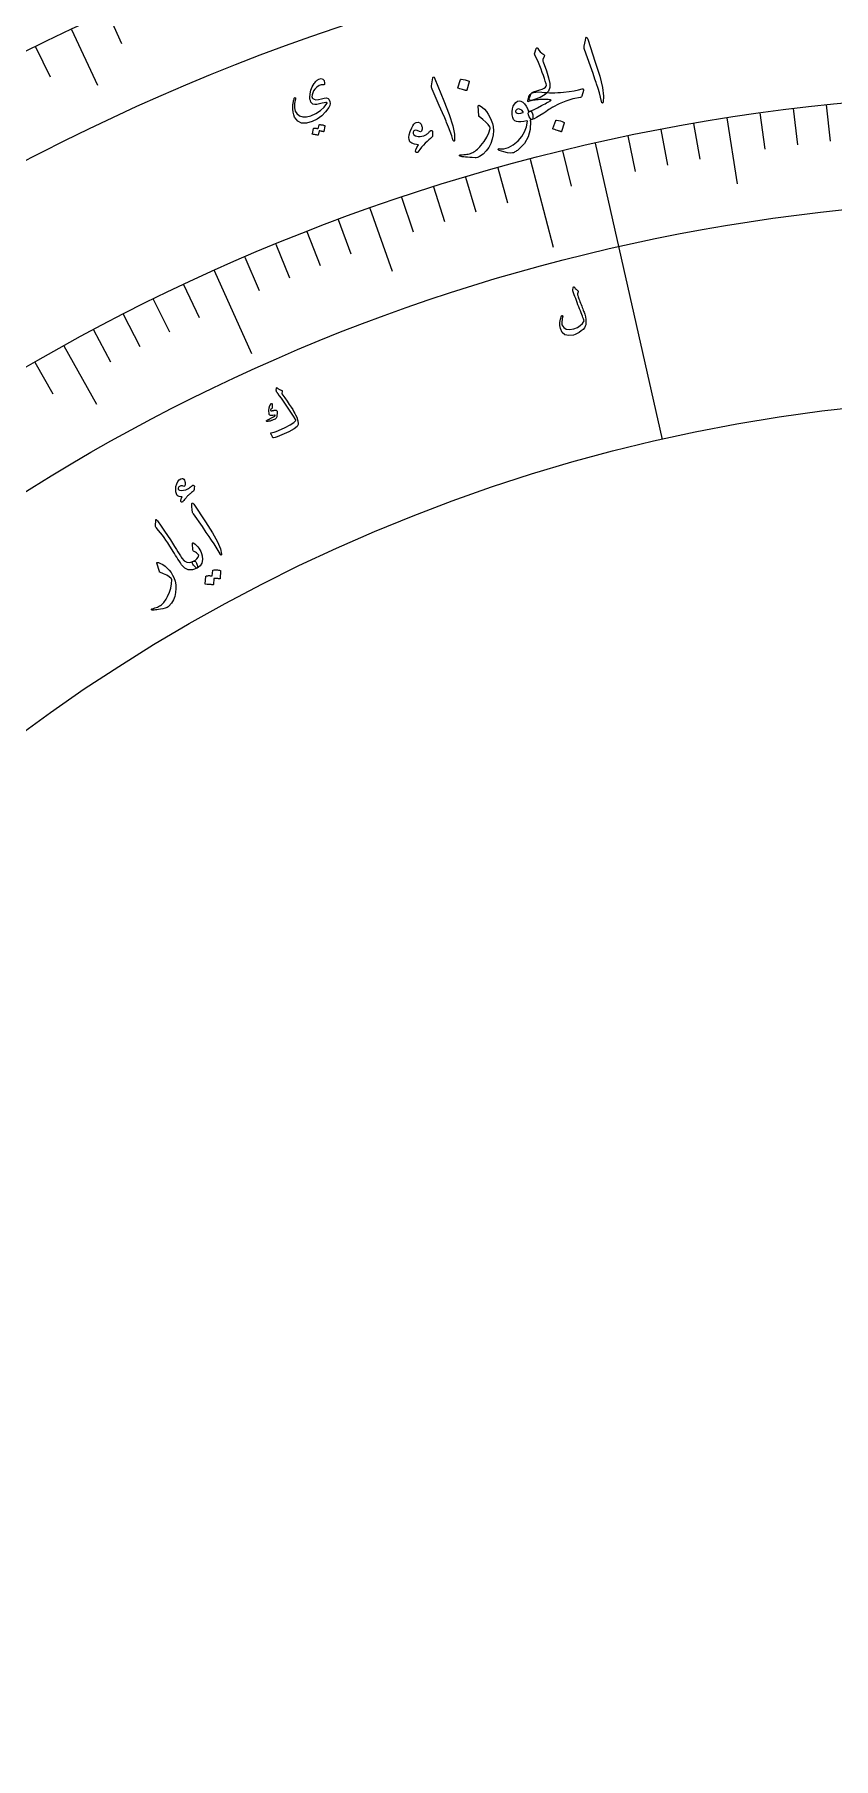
# Model space of a CAD drawing. Header units: millimetres. Extents: x -75 to 75, y -75 to 97.
# Drawn here: x -29.8 to -6.1, y 10.3 to 61.4 of the extents above; entities that cross this region are included whole.
import ezdxf

# ---------------------------------------------------------------- set-up
doc = ezdxf.new("R2010")
doc.units = ezdxf.units.MM
for name, color, linetype in [('ENGRAVE', 7, 'Continuous'), ('ENGRAVE_FINE', 8, 'Continuous'), ('TEXT', 5, 'Continuous')]:
    doc.layers.add(name, color=color, linetype=linetype)

msp = doc.modelspace()

# ---------------------------------------------------------------- linework, layer by layer
at = {"layer": 'ENGRAVE'}
for points in [[(-28.6852, 61.5156), (-27.9182, 59.8707)], [(-9.2663, 58.9006), (-8.9586, 56.9446)], [(-13.1657, 58.1533), (-11.1784, 49.3754)], [(-15.0952, 57.6825), (-14.4117, 55.0705)], [(-19.8437, 56.2261), (-19.1847, 54.3589)], [(-24.4587, 54.3775), (-23.3511, 51.9151)], [(-28.9087, 52.1481), (-27.9487, 50.4164)]]:
    msp.add_lwpolyline(points, dxfattribs=at)
for radius in [73.5, 73.5, 71.5312, 67.875, 67.875, 64.9875, 59.625, 59.625, 56.475, 50.625, 50.625]:
    msp.add_circle((0, 0), radius, dxfattribs=at)
at = {"layer": 'ENGRAVE_FINE'}
for points in [[(-27.6072, 62.0069), (-27.2046, 61.1025)], [(-29.7544, 61.0056), (-29.3205, 60.1158)], [(-6.3148, 59.2897), (-6.2005, 58.2157)], [(-8.2846, 59.0466), (-8.1346, 57.9771)], [(-7.3007, 59.1763), (-7.1685, 58.1045)], [(-12.1955, 58.3645), (-11.9746, 57.3073)], [(-11.222, 58.5594), (-11.0188, 57.4987)], [(-10.2456, 58.7381), (-10.06, 57.6742)], [(-14.1324, 57.926), (-13.8764, 56.8767)], [(-16.0541, 57.4231), (-15.7633, 56.3829)], [(-17.9585, 56.8562), (-17.6332, 55.8264)], [(-17.0086, 57.1476), (-16.7005, 56.1125)], [(-18.9036, 56.549), (-18.5612, 55.5247)], [(-20.7784, 55.8874), (-20.402, 54.8751)], [(-21.7075, 55.5331), (-21.3143, 54.5272)], [(-23.5479, 54.7781), (-23.1213, 53.7859)], [(-22.6307, 55.1633), (-22.2208, 54.1641)], [(-25.3629, 53.9617), (-24.9035, 52.9843)], [(-26.2602, 53.5308), (-25.7846, 52.5611)], [(-28.0334, 52.6239), (-27.5256, 51.6707)], [(-27.1505, 53.0848), (-26.6587, 52.1232)], [(-29.7762, 51.6577), (-29.2368, 50.722)]]:
    msp.add_lwpolyline(points, dxfattribs=at)
at = {"layer": 'TEXT'}
for points in [[(-14.616, 59.9094), (-14.6418, 59.9883), (-14.67, 60.0711), (-14.7004, 60.1577), (-14.7331, 60.2483), (-14.7684, 60.343), (-14.8065, 60.4422), (-14.8475, 60.546), (-14.8913, 60.6542), (-14.9537, 60.7604), (-14.9578, 60.7753), (-14.9595, 60.7901), (-14.9589, 60.8047), (-14.956, 60.8191), (-14.954, 60.8266), (-14.9509, 60.8367), (-14.9467, 60.8492), (-14.9414, 60.8642), (-14.9352, 60.8818), (-14.9283, 60.9022), (-14.9208, 60.9254), (-14.9126, 60.9513), (-14.9096, 60.9598), (-14.905, 60.9665), (-14.8988, 60.9713), (-14.891, 60.9744), (-14.884, 60.9746), (-14.8774, 60.9717), (-14.8712, 60.9658), (-14.8655, 60.9569), (-14.8323, 60.9066), (-14.7918, 60.86), (-14.7439, 60.817), (-14.6887, 60.7776), (-14.6744, 60.7662), (-14.6669, 60.7532), (-14.6662, 60.7386), (-14.6723, 60.7223), (-14.7125, 60.6267), (-14.7149, 60.6155), (-14.7147, 60.6017), (-14.712, 60.5851), (-14.7068, 60.5658), (-14.6088, 60.2997), (-14.5431, 60.0827), (-14.5096, 59.9149), (-14.5081, 59.7964), (-14.5501, 59.6897), (-14.6443, 59.5935), (-14.7904, 59.5075), (-14.9885, 59.4314), (-15.0652, 59.4164), (-15.1086, 59.4307), (-15.1186, 59.4742), (-15.095, 59.547), (-15.0902, 59.557), (-15.0855, 59.5668), (-15.081, 59.5764), (-15.0765, 59.5858), (-15.0723, 59.595), (-15.0681, 59.6039), (-15.0641, 59.6126), (-15.0601, 59.6211), (-15.0495, 59.6381), (-15.0351, 59.6519), (-15.017, 59.6626), (-14.995, 59.6702), (-14.8952, 59.6985), (-14.8081, 59.7272), (-14.7338, 59.7564), (-14.6722, 59.786), (-14.6389, 59.8088), (-14.6184, 59.8369), (-14.6108, 59.8705), (-14.616, 59.9094)], [(-13.4537, 61.2073), (-13.4376, 61.2654), (-13.4195, 61.2885), (-13.3993, 61.2767), (-13.3773, 61.2299), (-13.1613, 60.5551), (-13.0306, 60.1404), (-12.9488, 59.8043), (-12.9152, 59.5468), (-12.9296, 59.368), (-12.9358, 59.3523), (-12.9424, 59.3431), (-12.9493, 59.3405), (-12.9566, 59.3445), (-12.9632, 59.3517), (-12.9691, 59.3616), (-12.974, 59.3743), (-12.9782, 59.3898), (-13.0048, 59.5117), (-13.0386, 59.6396), (-13.0797, 59.7738), (-13.1281, 59.914), (-13.14, 59.9508), (-13.1734, 60.05), (-13.2283, 60.2115), (-13.3048, 60.4353), (-13.4799, 60.9303), (-13.4873, 60.957), (-13.4914, 60.9823), (-13.4921, 61.0061), (-13.4895, 61.0284)], [(-21.2195, 59.8789), (-21.2832, 59.8776), (-21.3471, 59.8557), (-21.4111, 59.8132), (-21.475, 59.7501), (-21.5114, 59.6986), (-21.5373, 59.6435), (-21.5526, 59.5847), (-21.5574, 59.5223), (-21.5559, 59.5107), (-21.5521, 59.4995), (-21.5459, 59.4886), (-21.5374, 59.4781), (-21.4961, 59.4507), (-21.4393, 59.4392), (-21.3671, 59.4437), (-21.2794, 59.464), (-21.1931, 59.4848), (-21.127, 59.4901), (-21.0811, 59.4801), (-21.0554, 59.4548), (-21.0311, 59.3912), (-21.0234, 59.3297), (-21.0324, 59.2702), (-21.0579, 59.2127), (-21.1556, 59.0773), (-21.2697, 58.9622), (-21.4003, 58.8673), (-21.5476, 58.7923), (-21.72, 58.7422), (-21.8647, 58.7467), (-21.9818, 58.8059), (-22.0714, 58.9201), (-22.1004, 58.9902), (-22.1191, 59.0713), (-22.1275, 59.1631), (-22.1254, 59.2658), (-22.1223, 59.2953), (-22.1186, 59.324), (-22.1142, 59.352), (-22.1091, 59.3793), (-22.1033, 59.4059), (-22.0967, 59.4321), (-22.0892, 59.4578), (-22.081, 59.4831), (-22.0757, 59.4943), (-22.0695, 59.5003), (-22.0624, 59.5012), (-22.0543, 59.497), (-22.0482, 59.4903), (-22.0446, 59.4827), (-22.0433, 59.4742), (-22.0444, 59.4649), (-22.0733, 59.3225), (-22.0769, 59.2024), (-22.0555, 59.1045), (-22.0092, 59.0288), (-21.9262, 58.9618), (-21.829, 58.9289), (-21.7173, 58.9299), (-21.5912, 58.9648), (-21.4387, 59.0347), (-21.3088, 59.1184), (-21.2015, 59.2162), (-21.1167, 59.3282), (-21.1122, 59.3367), (-21.1119, 59.3438), (-21.1157, 59.3493), (-21.1237, 59.3534), (-21.1512, 59.3565), (-21.1954, 59.3516), (-21.2561, 59.3388), (-21.3335, 59.3179), (-21.4133, 59.2998), (-21.478, 59.2965), (-21.5277, 59.3079), (-21.5623, 59.3343), (-21.5872, 59.3709), (-21.6055, 59.4122), (-21.617, 59.4582), (-21.6218, 59.5089), (-21.6157, 59.614), (-21.5918, 59.7174), (-21.5498, 59.8191), (-21.4899, 59.9189), (-21.4732, 59.9435), (-21.4564, 59.9656), (-21.4394, 59.9852), (-21.4223, 60.0025), (-21.4053, 60.0173), (-21.3883, 60.0299), (-21.3716, 60.0402), (-21.3551, 60.0482), (-21.2855, 60.0658), (-21.2338, 60.0512), (-21.2001, 60.0042), (-21.1842, 59.9249), (-21.1852, 59.9017), (-21.1914, 59.8863), (-21.2028, 59.8787), (-21.2195, 59.8789)], [(-17.9901, 60.0307), (-17.9784, 60.0898), (-17.9621, 60.1143), (-17.9411, 60.104), (-17.9156, 60.059), (-17.6498, 59.4022), (-17.4886, 58.9985), (-17.3818, 58.6694), (-17.3291, 58.4151), (-17.33, 58.2358), (-17.3351, 58.2196), (-17.341, 58.21), (-17.3477, 58.2069), (-17.3552, 58.2103), (-17.3624, 58.2169), (-17.369, 58.2264), (-17.3749, 58.2387), (-17.3801, 58.2539), (-17.4158, 58.3734), (-17.4591, 58.4985), (-17.5101, 58.6292), (-17.5688, 58.7654), (-17.5835, 58.8012), (-17.6242, 58.8976), (-17.691, 59.0546), (-17.784, 59.272), (-17.9955, 59.7525), (-18.0049, 59.7787), (-18.0109, 59.8035), (-18.0134, 59.8272), (-18.0125, 59.8497)], [(-17.1582, 60.0343), (-17.1557, 60.0388), (-17.1513, 60.0422), (-17.1452, 60.0447), (-17.1372, 60.0463), (-17.0762, 60.0401), (-17.017, 60.0281), (-16.9596, 60.0103), (-16.904, 59.9867), (-16.8981, 59.9824), (-16.8946, 59.9774), (-16.8935, 59.9717), (-16.895, 59.9653), (-16.9675, 59.7174), (-16.971, 59.711), (-16.977, 59.708), (-16.9854, 59.7084), (-16.9964, 59.7122), (-17.0058, 59.7155), (-17.0207, 59.7203), (-17.0408, 59.7265), (-17.0664, 59.7342), (-17.0976, 59.7432), (-17.1349, 59.7535), (-17.1783, 59.765), (-17.2278, 59.7777), (-17.2346, 59.7802), (-17.2386, 59.7836), (-17.2398, 59.7877), (-17.2382, 59.7927)], [(-16.6284, 59.2538), (-16.6282, 59.2592), (-16.6274, 59.2637), (-16.626, 59.2673), (-16.6239, 59.27), (-16.6163, 59.2728), (-16.6057, 59.2721), (-16.5923, 59.2676), (-16.5759, 59.2595), (-16.5083, 59.2135), (-16.4452, 59.1562), (-16.3865, 59.0875), (-16.3322, 59.0075), (-16.2827, 58.9189), (-16.2427, 58.8292), (-16.212, 58.7383), (-16.1907, 58.6464), (-16.1821, 58.52), (-16.1905, 58.394), (-16.2158, 58.2686), (-16.2579, 58.1436), (-16.3165, 58.0246), (-16.3921, 57.9197), (-16.4846, 57.8289), (-16.594, 57.7521), (-16.6246, 57.7357), (-16.6566, 57.7244), (-16.6901, 57.7183), (-16.725, 57.7173), (-16.8078, 57.7222), (-16.8828, 57.7272), (-16.9499, 57.7324), (-17.0092, 57.7378), (-17.0605, 57.7433), (-17.1037, 57.7492), (-17.1387, 57.7555), (-17.1654, 57.7621), (-17.1714, 57.7648), (-17.176, 57.7679), (-17.1793, 57.7715), (-17.1812, 57.7754), (-17.1823, 57.7809), (-17.1823, 57.7864), (-17.1811, 57.7918), (-17.1788, 57.7972), (-17.1752, 57.8018), (-17.1701, 57.805), (-17.1634, 57.8068), (-17.1552, 57.8072), (-17.1049, 57.8083), (-17.0574, 57.811), (-17.0125, 57.8153), (-16.9703, 57.8212), (-16.9305, 57.8288), (-16.8927, 57.8383), (-16.857, 57.8496), (-16.8232, 57.8627), (-16.7902, 57.8784), (-16.7569, 57.8973), (-16.7233, 57.9195), (-16.6892, 57.9449), (-16.6549, 57.9738), (-16.6202, 58.0063), (-16.5853, 58.0424), (-16.5501, 58.0821), (-16.4541, 58.2048), (-16.3773, 58.33), (-16.3197, 58.4578), (-16.2814, 58.5884), (-16.2794, 58.5987), (-16.2799, 58.6097), (-16.2829, 58.6216), (-16.2882, 58.6343), (-16.3388, 58.7041), (-16.4085, 58.7779), (-16.4973, 58.8556), (-16.6053, 58.9372), (-16.6106, 58.9429), (-16.6143, 58.9482), (-16.6165, 58.9532), (-16.6171, 58.9579)], [(-15.086, 58.8035), (-15.0916, 58.5574), (-15.1499, 58.3373), (-15.2605, 58.1431), (-15.4233, 57.9744), (-15.4472, 57.9553), (-15.4711, 57.9375), (-15.4949, 57.921), (-15.5187, 57.9058), (-15.5424, 57.8921), (-15.5658, 57.8801), (-15.5889, 57.8699), (-15.6118, 57.8614), (-15.6725, 57.8541), (-15.7584, 57.8641), (-15.8696, 57.8914), (-16.0062, 57.9357), (-16.0217, 57.9432), (-16.0319, 57.9517), (-16.037, 57.9614), (-16.0368, 57.9721), (-16.0324, 57.9815), (-16.0249, 57.9873), (-16.0141, 57.9895), (-16.0002, 57.9881), (-15.8689, 57.9815), (-15.7339, 58.0185), (-15.5948, 58.099), (-15.4514, 58.2232), (-15.3411, 58.3519), (-15.2579, 58.4906), (-15.2019, 58.6396), (-15.1732, 58.7989), (-15.175, 58.8038), (-15.1776, 58.8074), (-15.181, 58.8097), (-15.1851, 58.8107), (-15.2817, 58.7916), (-15.3656, 58.7817), (-15.4367, 58.7809), (-15.4953, 58.7893), (-15.5451, 58.813), (-15.5833, 58.8539), (-15.6098, 58.912), (-15.6246, 58.9874), (-15.6256, 58.9976), (-15.6264, 59.0082), (-15.6268, 59.0189), (-15.6269, 59.03), (-15.6268, 59.0414), (-15.6265, 59.0535), (-15.626, 59.0662), (-15.6252, 59.0796), (-15.6136, 59.1677), (-15.5913, 59.2441), (-15.5584, 59.3087), (-15.5149, 59.3616), (-15.4655, 59.3972), (-15.415, 59.4099), (-15.3635, 59.3999), (-15.3109, 59.367), (-15.2592, 59.3156), (-15.2138, 59.2522), (-15.1746, 59.1768), (-15.1416, 59.0894), (-15.1362, 59.0909), (-15.131, 59.0925), (-15.126, 59.0943), (-15.1212, 59.0962), (-15.1164, 59.098), (-15.1114, 59.0998), (-15.1061, 59.1014), (-15.1007, 59.1029), (-15.0809, 59.1037), (-15.0633, 59.0953), (-15.0478, 59.0779), (-15.0344, 59.0515), (-15.0239, 59.0213), (-15.0165, 58.9899), (-15.0121, 58.9574), (-15.0107, 58.9238), (-15.0124, 58.8935), (-15.0171, 58.8709), (-15.0249, 58.8561), (-15.0358, 58.849), (-15.0884, 58.8356), (-15.0874, 58.8305), (-15.0867, 58.8234), (-15.0863, 58.8144), (-15.086, 58.8035)], [(-14.7491, 59.6633), (-14.6756, 59.6543), (-14.5997, 59.6481), (-14.5217, 59.6446), (-14.4413, 59.6437), (-14.359, 59.6453), (-14.2751, 59.6489), (-14.1894, 59.6548), (-14.1021, 59.6627), (-13.9344, 59.6816), (-13.7873, 59.7045), (-13.6608, 59.7315), (-13.5548, 59.7629), (-13.5432, 59.7655), (-13.5331, 59.7648), (-13.5245, 59.7609), (-13.5173, 59.7536), (-13.512, 59.7443), (-13.5092, 59.7341), (-13.5087, 59.7229), (-13.5106, 59.7109), (-13.5608, 59.543), (-13.5663, 59.5292), (-13.5752, 59.519), (-13.5875, 59.5125), (-13.6033, 59.5097), (-13.8272, 59.4621), (-14.0375, 59.3984), (-14.2338, 59.3187), (-14.4161, 59.2232), (-14.4262, 59.2177), (-14.4432, 59.2073), (-14.4671, 59.1922), (-14.498, 59.1721), (-14.5357, 59.1472), (-14.5803, 59.1174), (-14.6318, 59.0827), (-14.6901, 59.0431), (-14.8033, 58.9681), (-14.8991, 58.9106), (-14.9775, 58.8706), (-15.0386, 58.8483), (-15.056, 58.8502), (-15.0751, 58.8643), (-15.0958, 58.8905), (-15.1182, 58.929), (-15.1422, 58.9945), (-15.1472, 59.0449), (-15.1331, 59.0801), (-15.1, 59.1001), (-15.0467, 59.1196), (-14.9723, 59.1534), (-14.8766, 59.2012), (-14.7596, 59.2632), (-14.7006, 59.2946), (-14.6489, 59.3221), (-14.6045, 59.3458), (-14.5675, 59.3655), (-14.5381, 59.3814), (-14.5163, 59.3933), (-14.5022, 59.4012), (-14.4959, 59.4053), (-14.4936, 59.4072), (-14.4916, 59.4089), (-14.49, 59.4103), (-14.4886, 59.4115), (-14.4873, 59.4125), (-14.486, 59.4132), (-14.4847, 59.4138), (-14.4833, 59.4143), (-14.4758, 59.4205), (-14.4735, 59.4255), (-14.4765, 59.4293), (-14.4846, 59.4317), (-14.5198, 59.4388), (-14.5565, 59.4442), (-14.5946, 59.4479), (-14.6342, 59.4499), (-14.6752, 59.4505), (-14.7178, 59.4497), (-14.7619, 59.4475), (-14.8076, 59.4441), (-14.8522, 59.4398), (-14.8961, 59.4346), (-14.9392, 59.4284), (-14.9815, 59.4213), (-15.0225, 59.4131), (-15.0621, 59.4039), (-15.1, 59.3935), (-15.1364, 59.382), (-15.1463, 59.3808), (-15.1536, 59.3828), (-15.1585, 59.388), (-15.1609, 59.3965), (-15.16, 59.4129), (-15.158, 59.4292), (-15.1549, 59.4454), (-15.1507, 59.4615), (-15.1455, 59.4779), (-15.1398, 59.4948), (-15.1334, 59.5122), (-15.1264, 59.5301), (-15.11, 59.5649), (-15.0918, 59.5931), (-15.0719, 59.6146), (-15.0504, 59.6296), (-14.9921, 59.6528), (-14.9225, 59.6661), (-14.8415, 59.6696), (-14.7491, 59.6633)], [(-17.9847, 58.3925), (-17.9862, 58.3713), (-17.9899, 58.3533), (-17.9956, 58.3383), (-18.0034, 58.3265), (-18.0495, 58.2904), (-18.0976, 58.2491), (-18.1475, 58.2026), (-18.1994, 58.151), (-18.253, 58.094), (-18.3084, 58.0315), (-18.3655, 57.9634), (-18.4242, 57.8898), (-18.4352, 57.8796), (-18.4461, 57.8738), (-18.4569, 57.8726), (-18.4677, 57.876), (-18.4709, 57.8778), (-18.4734, 57.8795), (-18.475, 57.881), (-18.4758, 57.8825), (-18.4865, 57.9119), (-18.4784, 57.9587), (-18.4514, 58.0228), (-18.4053, 58.1043), (-18.5162, 58.118), (-18.5988, 58.1477), (-18.6533, 58.1935), (-18.6794, 58.2556), (-18.6837, 58.3198), (-18.6725, 58.3992), (-18.6456, 58.4937), (-18.6028, 58.6034), (-18.5714, 58.6649), (-18.5394, 58.7118), (-18.5069, 58.7442), (-18.474, 58.7619), (-18.4102, 58.7713), (-18.3598, 58.7554), (-18.3227, 58.7142), (-18.2989, 58.6478), (-18.2944, 58.6217), (-18.2934, 58.5937), (-18.2959, 58.5639), (-18.3021, 58.5322), (-18.3113, 58.5068), (-18.3251, 58.4925), (-18.3435, 58.4892), (-18.3665, 58.4969), (-18.4388, 58.5256), (-18.4949, 58.5327), (-18.5347, 58.518), (-18.5581, 58.4817), (-18.5603, 58.4349), (-18.5361, 58.398), (-18.4857, 58.371), (-18.4089, 58.3537), (-18.3533, 58.3505), (-18.2971, 58.3572), (-18.2402, 58.3739), (-18.1826, 58.4005), (-18.1646, 58.412), (-18.1462, 58.4262), (-18.1276, 58.4431), (-18.1086, 58.4627), (-18.0985, 58.4731), (-18.0885, 58.4829), (-18.0787, 58.492), (-18.0691, 58.5005), (-18.0598, 58.5082), (-18.051, 58.5148), (-18.0425, 58.5203), (-18.0345, 58.5248), (-18.0127, 58.5305), (-17.9972, 58.5235), (-17.9879, 58.5036), (-17.9848, 58.4708)], [(-15.2994, 59.0815), (-15.3418, 59.125), (-15.3832, 59.1527), (-15.4234, 59.1647), (-15.4625, 59.161), (-15.4834, 59.1493), (-15.5009, 59.1346), (-15.515, 59.1171), (-15.5258, 59.0968), (-15.5284, 59.0868), (-15.5266, 59.0773), (-15.5205, 59.0681), (-15.51, 59.0593), (-15.4748, 59.0416), (-15.4289, 59.0352), (-15.3722, 59.0401), (-15.3048, 59.0563), (-15.2982, 59.0595), (-15.2951, 59.0648), (-15.2955, 59.0721), (-15.2994, 59.0815)], [(-14.3333, 58.8226), (-14.3307, 58.827), (-14.3263, 58.8302), (-14.3203, 58.8324), (-14.3125, 58.8336), (-14.2534, 58.8246), (-14.1963, 58.8099), (-14.1412, 58.7895), (-14.088, 58.7634), (-14.0823, 58.7589), (-14.0791, 58.7537), (-14.0783, 58.748), (-14.0798, 58.7417), (-14.1581, 58.4978), (-14.1616, 58.4916), (-14.1675, 58.4888), (-14.1757, 58.4896), (-14.1862, 58.4939), (-14.1953, 58.4976), (-14.2095, 58.5031), (-14.2289, 58.5102), (-14.2535, 58.5191), (-14.2835, 58.5295), (-14.3194, 58.5415), (-14.3612, 58.555), (-14.4088, 58.57), (-14.4153, 58.5728), (-14.4191, 58.5763), (-14.4201, 58.5805), (-14.4184, 58.5854)], [(-21.3445, 58.6919), (-21.3432, 58.6949), (-21.3406, 58.6973), (-21.3369, 58.6992), (-21.332, 58.7004), (-21.3126, 58.7002), (-21.2936, 58.699), (-21.2749, 58.697), (-21.2564, 58.6942), (-21.2382, 58.6904), (-21.2199, 58.6856), (-21.2017, 58.6798), (-21.1834, 58.673), (-21.1794, 58.6704), (-21.1768, 58.667), (-21.1757, 58.6628), (-21.176, 58.6579), (-21.2105, 58.4948), (-21.2121, 58.4922), (-21.2155, 58.491), (-21.2205, 58.4912), (-21.2273, 58.4927), (-21.2322, 58.4946), (-21.24, 58.4968), (-21.2505, 58.4993), (-21.2638, 58.5022), (-21.2801, 58.5055), (-21.2995, 58.5093), (-21.322, 58.5136), (-21.3477, 58.5183), (-21.3753, 58.3912), (-21.3771, 58.3869), (-21.3807, 58.3847), (-21.386, 58.3846), (-21.3931, 58.3866), (-21.3992, 58.3884), (-21.4087, 58.3908), (-21.4217, 58.394), (-21.4381, 58.3979), (-21.4582, 58.4024), (-21.4821, 58.4075), (-21.5099, 58.4132), (-21.5416, 58.4194), (-21.5453, 58.421), (-21.5474, 58.4232), (-21.548, 58.4259), (-21.5472, 58.4292), (-21.5098, 58.5879), (-21.5085, 58.5909), (-21.5059, 58.5933), (-21.5022, 58.5951), (-21.4973, 58.5964), (-21.4811, 58.597), (-21.4651, 58.5966), (-21.4492, 58.5953), (-21.4335, 58.593), (-21.418, 58.59), (-21.4027, 58.5862), (-21.3876, 58.5817), (-21.3728, 58.5765)], [(-13.8119, 53.8778), (-13.8103, 53.8835), (-13.8075, 53.8881), (-13.8034, 53.8914), (-13.7982, 53.8935), (-13.7925, 53.894), (-13.7872, 53.8924), (-13.7823, 53.8888), (-13.7777, 53.883), (-13.7526, 53.8494), (-13.7277, 53.8211), (-13.7031, 53.7982), (-13.6788, 53.7807), (-13.6713, 53.7741), (-13.6673, 53.7652), (-13.6671, 53.7542), (-13.6705, 53.7409), (-13.6731, 53.7342), (-13.6755, 53.7278), (-13.6779, 53.7216), (-13.68, 53.7157), (-13.682, 53.7102), (-13.6839, 53.7051), (-13.6858, 53.7005), (-13.6875, 53.6963), (-13.6902, 53.6889), (-13.6914, 53.6805), (-13.691, 53.6712), (-13.6891, 53.661), (-13.6799, 53.6331), (-13.6694, 53.6029), (-13.6576, 53.5702), (-13.6446, 53.5351), (-13.6304, 53.4976), (-13.6152, 53.4576), (-13.5988, 53.4152), (-13.5815, 53.3703), (-13.5635, 53.3257), (-13.5469, 53.2837), (-13.5318, 53.2442), (-13.5181, 53.2073), (-13.5057, 53.173), (-13.4944, 53.141), (-13.4844, 53.1115), (-13.4755, 53.0845), (-13.4526, 53.0035), (-13.4397, 52.9245), (-13.4366, 52.8476), (-13.4434, 52.7729), (-13.4567, 52.7265), (-13.4836, 52.68), (-13.5241, 52.6332), (-13.5781, 52.5862), (-13.6386, 52.5431), (-13.6969, 52.5086), (-13.7531, 52.4826), (-13.8072, 52.4652), (-13.9495, 52.4479), (-14.0618, 52.4738), (-14.144, 52.5431), (-14.1963, 52.656), (-14.2129, 52.7461), (-14.2131, 52.8387), (-14.1966, 52.9338), (-14.1636, 53.0312), (-14.1607, 53.0372), (-14.1571, 53.0413), (-14.1527, 53.0437), (-14.1477, 53.0443), (-14.1421, 53.0437), (-14.1375, 53.0422), (-14.134, 53.0397), (-14.1315, 53.0363), (-14.129, 53.031), (-14.1278, 53.0255), (-14.1278, 53.0199), (-14.1291, 53.0142), (-14.1473, 52.931), (-14.1565, 52.8618), (-14.1569, 52.8065), (-14.1486, 52.7653), (-14.0979, 52.6852), (-14.0228, 52.6398), (-13.9232, 52.6291), (-13.7991, 52.653), (-13.6922, 52.6937), (-13.6058, 52.7457), (-13.5398, 52.8091), (-13.4943, 52.8839), (-13.5029, 52.9123), (-13.5137, 52.9452), (-13.5266, 52.9827), (-13.5417, 53.0248), (-13.559, 53.0716), (-13.5788, 53.123), (-13.601, 53.1792), (-13.6256, 53.2402), (-13.6504, 53.3032), (-13.6744, 53.3654), (-13.6978, 53.4266), (-13.7206, 53.4869), (-13.7425, 53.5462), (-13.7636, 53.6047), (-13.7839, 53.6624), (-13.8032, 53.7192), (-13.8242, 53.7732), (-13.8255, 53.7797), (-13.8261, 53.7858), (-13.826, 53.7918), (-13.8251, 53.7975)], [(-22.5847, 50.8987), (-22.5685, 50.886), (-22.5522, 50.8744), (-22.536, 50.8639), (-22.5198, 50.8543), (-22.5034, 50.8459), (-22.4869, 50.8385), (-22.4702, 50.8323), (-22.4532, 50.8273), (-22.4459, 50.8235), (-22.4413, 50.8173), (-22.4394, 50.8087), (-22.4402, 50.7978), (-22.448, 50.7389), (-22.4485, 50.7326), (-22.4486, 50.7275), (-22.4482, 50.7235), (-22.4474, 50.7206), (-22.3661, 50.6064), (-22.2935, 50.5028), (-22.2297, 50.4097), (-22.1746, 50.3273), (-22.1284, 50.2556), (-22.0911, 50.1946), (-22.0627, 50.1443), (-22.0432, 50.1048), (-22.0098, 50.0289), (-22.0006, 50.0042), (-21.9925, 49.9789), (-21.9855, 49.953), (-21.9796, 49.9265), (-21.9749, 49.8994), (-21.9715, 49.8716), (-21.9694, 49.843), (-21.9686, 49.8138), (-21.9989, 49.7566), (-22.0901, 49.6864), (-22.2421, 49.6029), (-22.4547, 49.5055), (-22.5222, 49.4776), (-22.5855, 49.4534), (-22.6444, 49.433), (-22.6991, 49.4163), (-22.7047, 49.4162), (-22.7094, 49.4176), (-22.7132, 49.4206), (-22.7161, 49.4252), (-22.7283, 49.4482), (-22.7393, 49.4691), (-22.749, 49.4881), (-22.7574, 49.505), (-22.7647, 49.5202), (-22.7709, 49.5338), (-22.776, 49.5458), (-22.78, 49.5562), (-22.782, 49.5622), (-22.7814, 49.5663), (-22.7784, 49.5685), (-22.7728, 49.5688), (-22.7319, 49.5744), (-22.682, 49.5876), (-22.623, 49.6084), (-22.555, 49.6367), (-22.3545, 49.7274), (-22.2016, 49.8073), (-22.0965, 49.8769), (-22.0393, 49.9363), (-22.0602, 49.9834), (-22.1076, 50.0649), (-22.1816, 50.1806), (-22.2823, 50.3307), (-22.3846, 50.4802), (-22.4626, 50.593), (-22.5163, 50.6691), (-22.5455, 50.7086), (-22.5539, 50.7192), (-22.5617, 50.7292), (-22.569, 50.7384), (-22.5757, 50.747), (-22.5819, 50.7548), (-22.5875, 50.7617), (-22.5924, 50.7678), (-22.5967, 50.7729), (-22.6052, 50.7846), (-22.611, 50.7967), (-22.6143, 50.8092), (-22.6149, 50.8223), (-22.6111, 50.8944), (-22.6104, 50.8995), (-22.6089, 50.9033), (-22.6066, 50.9058), (-22.6035, 50.907), (-22.5989, 50.9067), (-22.5942, 50.9052), (-22.5895, 50.9025), (-22.5847, 50.8987)], [(-22.7563, 50.436), (-22.7532, 50.437), (-22.7501, 50.4369), (-22.7471, 50.436), (-22.7441, 50.4341), (-22.7425, 50.4319), (-22.7411, 50.4294), (-22.74, 50.4265), (-22.7393, 50.4233), (-22.7351, 50.3267), (-22.7353, 50.3166), (-22.7367, 50.3083), (-22.739, 50.3019), (-22.7425, 50.2973), (-22.7596, 50.283), (-22.7729, 50.2682), (-22.7826, 50.253), (-22.7885, 50.2374), (-22.7881, 50.2309), (-22.7825, 50.2262), (-22.7716, 50.2235), (-22.7556, 50.2226), (-22.7455, 50.2236), (-22.7352, 50.2248), (-22.7248, 50.2264), (-22.7141, 50.2284), (-22.7031, 50.2307), (-22.6918, 50.2333), (-22.68, 50.2365), (-22.6678, 50.24), (-22.621, 50.2415), (-22.5933, 50.2137), (-22.5847, 50.1566), (-22.595, 50.0703), (-22.6028, 50.0425), (-22.6121, 50.0194), (-22.6231, 50.0008), (-22.6357, 49.9869), (-22.6513, 49.9755), (-22.6744, 49.9633), (-22.7051, 49.9502), (-22.7433, 49.9361), (-22.763, 49.9294), (-22.782, 49.9236), (-22.8002, 49.9189), (-22.8178, 49.9152), (-22.8346, 49.9122), (-22.8503, 49.9096), (-22.8651, 49.9075), (-22.879, 49.9058), (-22.8883, 49.9065), (-22.8958, 49.9088), (-22.9014, 49.9126), (-22.9052, 49.918), (-22.907, 49.9245), (-22.9061, 49.9302), (-22.9024, 49.935), (-22.8961, 49.939), (-22.8752, 49.9503), (-22.8513, 49.9627), (-22.8244, 49.9763), (-22.7945, 49.991), (-22.7387, 50.0184), (-22.696, 50.0418), (-22.6666, 50.0613), (-22.6503, 50.0769), (-22.6486, 50.0799), (-22.6483, 50.0829), (-22.6495, 50.086), (-22.6521, 50.0891), (-22.6544, 50.0907), (-22.6579, 50.0916), (-22.6624, 50.0918), (-22.668, 50.0912), (-22.7179, 50.0816), (-22.7391, 50.0785), (-22.7584, 50.0781), (-22.7756, 50.0805), (-22.7908, 50.0857), (-22.8052, 50.0933), (-22.8161, 50.1031), (-22.8234, 50.1148), (-22.8272, 50.1287), (-22.8385, 50.2287), (-22.8304, 50.3132), (-22.803, 50.3824), (-22.7563, 50.436)], [(-25.0738, 47.843), (-25.1011, 47.8217), (-25.1264, 47.8018), (-25.1496, 47.7832), (-25.1709, 47.7661), (-25.1898, 47.7504), (-25.2063, 47.736), (-25.2204, 47.7228), (-25.2319, 47.7109), (-25.2434, 47.6983), (-25.257, 47.6829), (-25.2729, 47.6647), (-25.291, 47.6437), (-25.3112, 47.6198), (-25.3334, 47.5927), (-25.3577, 47.5626), (-25.384, 47.5294), (-25.3956, 47.5175), (-25.4075, 47.5111), (-25.4199, 47.5103), (-25.4326, 47.515), (-25.4491, 47.5344), (-25.4494, 47.5672), (-25.4335, 47.6133), (-25.4013, 47.6728), (-25.4506, 47.6735), (-25.4916, 47.6808), (-25.5243, 47.6946), (-25.5486, 47.7151), (-25.5769, 47.7631), (-25.593, 47.8231), (-25.5968, 47.8951), (-25.5883, 47.979), (-25.5682, 48.0608), (-25.5374, 48.1262), (-25.496, 48.1753), (-25.444, 48.208), (-25.4099, 48.2166), (-25.3813, 48.2123), (-25.3583, 48.195), (-25.3407, 48.1648), (-25.3283, 48.1286), (-25.321, 48.0934), (-25.3185, 48.0591), (-25.3211, 48.0258), (-25.3275, 48), (-25.338, 47.9846), (-25.3525, 47.9796), (-25.371, 47.9851), (-25.3944, 47.9956), (-25.4175, 48), (-25.4405, 47.9984), (-25.4633, 47.9908), (-25.4853, 47.9792), (-25.5022, 47.9644), (-25.5141, 47.9466), (-25.5211, 47.9256), (-25.5227, 47.9039), (-25.5177, 47.8871), (-25.506, 47.8753), (-25.4877, 47.8685), (-25.4285, 47.8607), (-25.3643, 47.8658), (-25.2952, 47.8838), (-25.221, 47.9149), (-25.215, 47.9183), (-25.2084, 47.9226), (-25.2014, 47.9276), (-25.1938, 47.9335), (-25.1856, 47.94), (-25.1768, 47.9471), (-25.1674, 47.9546), (-25.1573, 47.9627), (-25.1462, 47.9713), (-25.1362, 47.9791), (-25.1273, 47.9862), (-25.1195, 47.9925), (-25.1126, 47.998), (-25.1063, 48.0027), (-25.1007, 48.0064), (-25.0957, 48.0093), (-25.0856, 48.0133), (-25.0762, 48.0145), (-25.0675, 48.0127), (-25.0596, 48.0081), (-25.0534, 48.0029), (-25.0487, 47.9973), (-25.0457, 47.9911), (-25.0443, 47.9845), (-25.0455, 47.932), (-25.0508, 47.8909), (-25.0602, 47.8612), (-25.0738, 47.843)], [(-25.1156, 47.4132), (-25.1156, 47.4664), (-25.1057, 47.4903), (-25.0858, 47.485), (-25.056, 47.4505), (-24.7131, 46.9277), (-24.5042, 46.606), (-24.3553, 46.3395), (-24.266, 46.1285), (-24.236, 45.9731), (-24.2376, 45.9583), (-24.241, 45.9489), (-24.2463, 45.9451), (-24.2534, 45.9467), (-24.2607, 45.9513), (-24.268, 45.9584), (-24.2753, 45.968), (-24.2824, 45.9802), (-24.3338, 46.0775), (-24.3928, 46.1783), (-24.4594, 46.2827), (-24.5336, 46.3905), (-24.5524, 46.419), (-24.6042, 46.4954), (-24.689, 46.6197), (-24.8069, 46.792), (-25.0726, 47.1715), (-25.0852, 47.1925), (-25.0946, 47.213), (-25.1009, 47.233), (-25.1039, 47.2526)], [(-26.1894, 46.9741), (-26.1887, 46.9832), (-26.1871, 46.99), (-26.1844, 46.9943), (-26.1809, 46.9963), (-26.1739, 46.9964), (-26.1642, 46.9904), (-26.1518, 46.9782), (-26.1367, 46.9598), (-26.0257, 46.8045), (-25.9252, 46.6596), (-25.8351, 46.5253), (-25.7554, 46.4016), (-25.689, 46.2948), (-25.6295, 46.1991), (-25.5766, 46.1146), (-25.5305, 46.0412), (-25.4914, 45.9789), (-25.4592, 45.9276), (-25.434, 45.8872), (-25.4158, 45.8579), (-25.3461, 45.7786), (-25.2659, 45.7362), (-25.1751, 45.7308), (-25.0737, 45.7622), (-25.0447, 45.7694), (-25.0199, 45.7627), (-24.9995, 45.742), (-24.9833, 45.7075), (-24.9648, 45.6491), (-24.9555, 45.6054), (-24.9551, 45.5763), (-24.9638, 45.5617), (-25.1009, 45.5085), (-25.223, 45.5074), (-25.3304, 45.5585), (-25.4231, 45.6621), (-25.4589, 45.7164), (-25.4943, 45.7711), (-25.5294, 45.8261), (-25.5642, 45.8815), (-25.5988, 45.9372), (-25.6334, 45.9931), (-25.6678, 46.0493), (-25.7023, 46.1056), (-25.7677, 46.2132), (-25.8288, 46.3088), (-25.8854, 46.3926), (-25.9377, 46.4644), (-25.99, 46.5322), (-26.0467, 46.6039), (-26.1079, 46.6795), (-26.1735, 46.759), (-26.1845, 46.7737), (-26.1923, 46.7885), (-26.1966, 46.8033), (-26.1977, 46.8182)], [(-25.0875, 46.1049), (-25.1, 46.2774), (-25.099, 46.2976), (-25.0921, 46.3083), (-25.0794, 46.3096), (-25.0608, 46.3015), (-25.0178, 46.2701), (-24.9783, 46.2345), (-24.9423, 46.1947), (-24.9098, 46.1506), (-24.8808, 46.1019), (-24.8553, 46.0483), (-24.8333, 45.9898), (-24.8146, 45.9263), (-24.7996, 45.8106), (-24.8195, 45.7113), (-24.8742, 45.6284), (-24.9638, 45.5617), (-24.9789, 45.5627), (-25.002, 45.5777), (-25.0333, 45.6067), (-25.0726, 45.6498), (-25.0906, 45.6745), (-25.1019, 45.6967), (-25.1065, 45.7165), (-25.1043, 45.7338), (-25.0997, 45.7425), (-25.093, 45.7502), (-25.0844, 45.7567), (-25.0737, 45.7622), (-25.0134, 45.7978), (-24.9668, 45.8394), (-24.9339, 45.8873), (-24.9149, 45.9414), (-24.9146, 45.9449), (-24.916, 45.9487), (-24.9189, 45.9527), (-24.9233, 45.957), (-24.9492, 45.9838), (-24.9796, 46.0088), (-25.0145, 46.0322), (-25.0539, 46.0538), (-25.0677, 46.0625), (-25.0779, 46.074), (-25.0845, 46.0881), (-25.0875, 46.1049)], [(-26.1549, 45.707), (-26.1559, 45.7117), (-26.1562, 45.7157), (-26.1558, 45.7191), (-26.1546, 45.7218), (-26.1486, 45.7259), (-26.1394, 45.7275), (-26.127, 45.7266), (-26.1112, 45.7232), (-26.0435, 45.6984), (-25.9771, 45.6629), (-25.9121, 45.6168), (-25.8485, 45.56), (-25.7871, 45.4947), (-25.7335, 45.4266), (-25.6878, 45.3554), (-25.6498, 45.2813), (-25.6152, 45.175), (-25.5953, 45.0654), (-25.59, 44.9526), (-25.5992, 44.8366), (-25.6237, 44.7222), (-25.6658, 44.6162), (-25.7253, 44.5187), (-25.8024, 44.4294), (-25.825, 44.4088), (-25.8499, 44.3922), (-25.8773, 44.3798), (-25.907, 44.3715), (-25.9788, 44.3579), (-26.044, 44.3461), (-26.1026, 44.336), (-26.1544, 44.3279), (-26.1995, 44.3216), (-26.2377, 44.3174), (-26.269, 44.3152), (-26.2933, 44.3151), (-26.299, 44.3161), (-26.3036, 44.3178), (-26.3072, 44.3201), (-26.3097, 44.3231), (-26.3118, 44.3275), (-26.3129, 44.3322), (-26.3131, 44.3371), (-26.3123, 44.3422), (-26.3102, 44.3469), (-26.3065, 44.3508), (-26.3012, 44.3538), (-26.2943, 44.3558), (-26.2515, 44.3676), (-26.2114, 44.3801), (-26.174, 44.3935), (-26.1392, 44.4076), (-26.1068, 44.4227), (-26.0765, 44.4389), (-26.0483, 44.4563), (-26.0222, 44.4748), (-25.9974, 44.4953), (-25.973, 44.5186), (-25.949, 44.5448), (-25.9254, 44.5739), (-25.9022, 44.606), (-25.8796, 44.6413), (-25.8575, 44.6797), (-25.8359, 44.7212), (-25.7802, 44.8468), (-25.7414, 44.9704), (-25.7196, 45.0922), (-25.7149, 45.2122), (-25.7155, 45.2214), (-25.7183, 45.2308), (-25.7233, 45.2403), (-25.7307, 45.25), (-25.7889, 45.2989), (-25.8644, 45.3471), (-25.9571, 45.3945), (-26.0671, 45.4411), (-26.0728, 45.4448), (-26.0772, 45.4485), (-26.0801, 45.4523), (-26.0816, 45.4562)], [(-24.4981, 45.488), (-24.4969, 45.4923), (-24.4939, 45.4961), (-24.4893, 45.4993), (-24.4829, 45.502), (-24.4568, 45.5054), (-24.4309, 45.5076), (-24.4052, 45.5086), (-24.3798, 45.5083), (-24.3544, 45.5068), (-24.3288, 45.5039), (-24.3031, 45.4997), (-24.2772, 45.4941), (-24.2713, 45.4913), (-24.2671, 45.4872), (-24.2648, 45.4818), (-24.2642, 45.4751), (-24.2786, 45.2484), (-24.2803, 45.2446), (-24.2846, 45.2423), (-24.2914, 45.2415), (-24.3008, 45.2423), (-24.3078, 45.2438), (-24.3186, 45.2453), (-24.3333, 45.2467), (-24.3519, 45.248), (-24.3745, 45.2492), (-24.4013, 45.2505), (-24.4325, 45.2518), (-24.4679, 45.2532), (-24.4797, 45.0763), (-24.4813, 45.0702), (-24.4857, 45.0666), (-24.4928, 45.0654), (-24.5027, 45.0667), (-24.5113, 45.0678), (-24.5246, 45.0693), (-24.5427, 45.071), (-24.5656, 45.073), (-24.5935, 45.0751), (-24.6267, 45.0772), (-24.6653, 45.0793), (-24.7092, 45.0814), (-24.7144, 45.0828), (-24.7178, 45.0853), (-24.7192, 45.0889), (-24.7187, 45.0935), (-24.7003, 45.3149), (-24.6991, 45.3192), (-24.6961, 45.323), (-24.6915, 45.3262), (-24.6852, 45.3289), (-24.6635, 45.3329), (-24.6418, 45.3356), (-24.6201, 45.3369), (-24.5985, 45.337), (-24.577, 45.336), (-24.5556, 45.3339), (-24.5344, 45.3309), (-24.5134, 45.3268)]]:
    msp.add_lwpolyline(points, close=True, dxfattribs=at)

doc.saveas('drawing.dxf')
